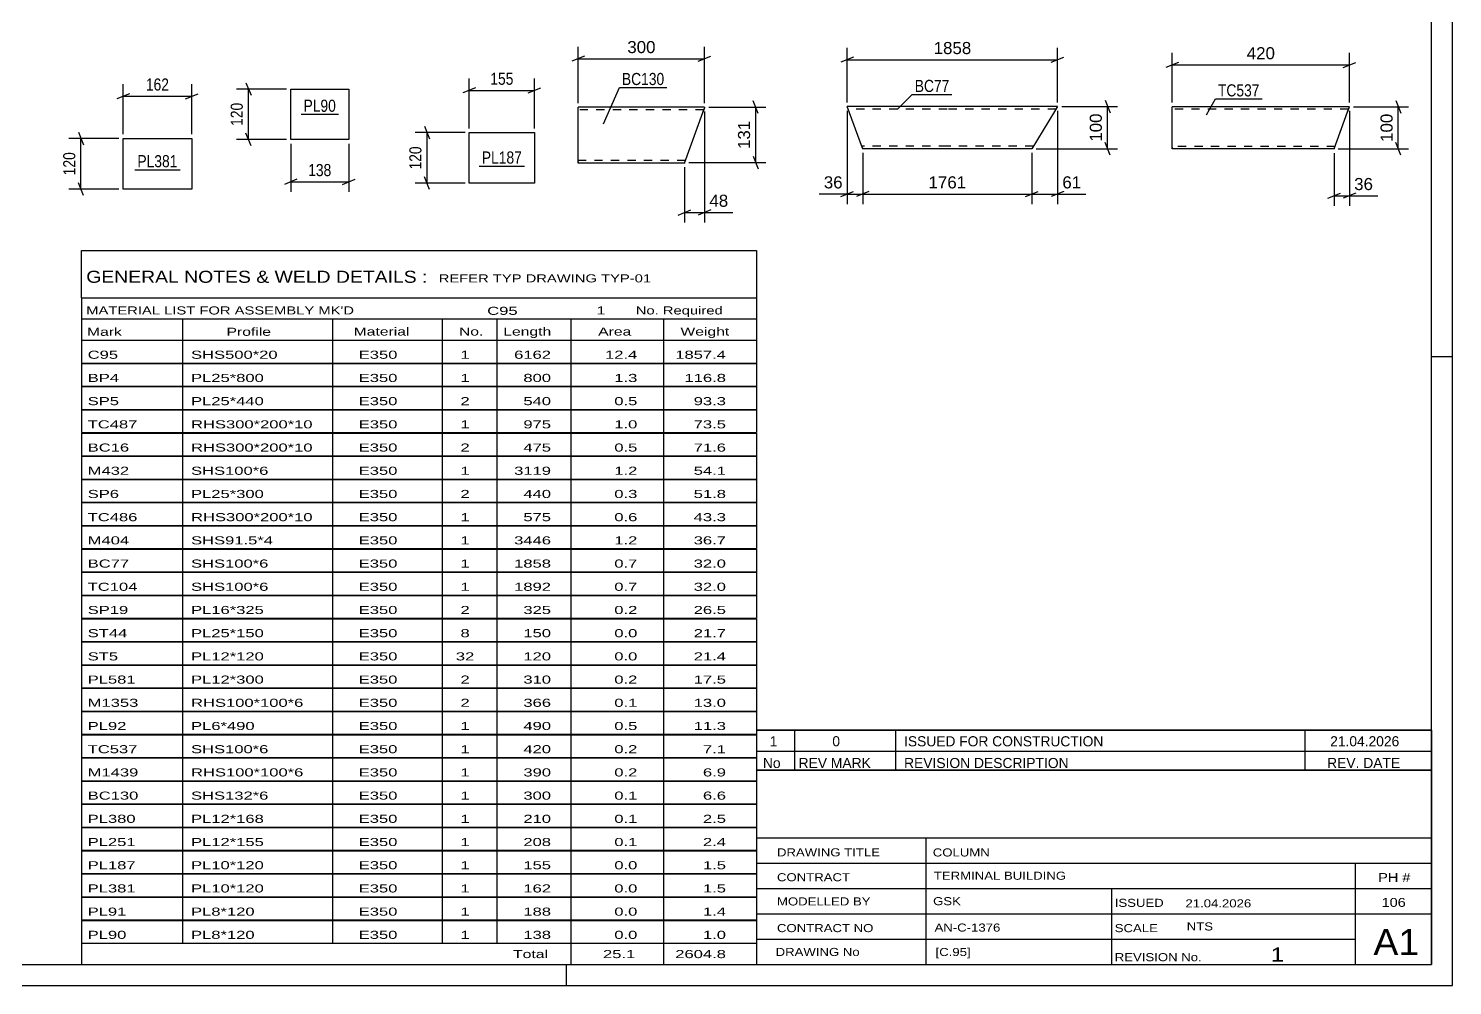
# Model space of a CAD drawing. Header units: millimetres. Extents: x 0 to 841, y 0 to 594.
# Drawn here: x 503.5 to 841, y 0 to 226.8 of the extents above; entities that cross this region are included whole.
import ezdxf

# ---------------------------------------------------------------- set-up
doc = ezdxf.new("R2010")
doc.units = ezdxf.units.MM
doc.linetypes.add('DXK_LINE_DOT2', pattern=[3.9198, 1.9599, -1.9599])
doc.styles.add('Arial', font='ARIAL.TTF', dxfattribs={"height": 0.2})
doc.styles.add('Arial Narrow', font='ARIALN.TTF', dxfattribs={"height": 0.2})

# ---------------------------------------------------------------- blocks, each defined once
blk = doc.blocks.new('Unknown-284933836-1132')
at = {"color": 5, "linetype": 'Continuous'}
for p, q in [((841, 0), (841, 594)), ((836, 5), (836, 589)), ((841, 149), (836, 149)), ((5, 5), (836, 5)), ((631, 0), (631, 5)), ((0, 0), (841, 0))]:
    blk.add_line(p, q, dxfattribs=at)
blk = doc.blocks.new('Part-284933836-17005 - 17004')
at = {"color": 2, "linetype": 'Continuous'}
for p, q in [((565.61, 200.5), (565.61, 212.5)), ((565.61, 212.5), (579.4, 212.5)), ((579.4, 212.5), (579.4, 200.5)), ((579.4, 200.5), (565.61, 200.5))]:
    blk.add_line(p, q, dxfattribs=at)
blk = doc.blocks.new('Part-284933836-19193 - 19192')
at = {"color": 2, "linetype": 'Continuous'}
for p, q in [((816.56, 208.3), (774.56, 208.3)), ((774.56, 198.39), (774.56, 208.3)), ((812.92, 198.3), (816.12, 207.1)), ((816.53, 208.2), (816.12, 207.1)), ((816.56, 208.3), (816.53, 208.2)), ((774.56, 198.3), (774.56, 198.39)), ((812.92, 198.3), (774.56, 198.3))]:
    blk.add_line(p, q, dxfattribs=at)
at = {"color": 7, "linetype": 'DXK_LINE_DOT2'}
for p, q in [((816.34, 207.7), (774.56, 207.7)), ((816.12, 207.1), (816.43, 207.94)), ((813.14, 198.9), (774.56, 198.9)), ((774.56, 198.65), (774.56, 198.3)), ((812.96, 198.39), (812.92, 198.3))]:
    blk.add_line(p, q, dxfattribs=at)
blk = doc.blocks.new('Part-284933836-19201 - 19200')
at = {"color": 2, "linetype": 'Continuous'}
for p, q in [((721.19, 208.34), (697.55, 208.34)), ((701.16, 198.44), (697.55, 208.34)), ((747.39, 208.34), (721.29, 208.34)), ((746.66, 207.14), (741.29, 198.34)), ((747.39, 208.34), (746.66, 207.14)), ((701.19, 198.34), (701.16, 198.44)), ((721.19, 198.34), (701.19, 198.34)), ((741.29, 198.34), (721.29, 198.34))]:
    blk.add_line(p, q, dxfattribs=at)
at = {"color": 7, "linetype": 'DXK_LINE_DOT2'}
for p, q in [((721.19, 207.74), (697.77, 207.74)), ((747.02, 207.74), (721.29, 207.74)), ((747.33, 208.25), (746.66, 207.14)), ((721.19, 198.94), (700.97, 198.94)), ((701.06, 198.7), (701.19, 198.34)), ((741.66, 198.94), (721.29, 198.94))]:
    blk.add_line(p, q, dxfattribs=at)
blk = doc.blocks.new('Part-284933836-19209 - 19208')
at = {"color": 2, "linetype": 'Continuous'}
for p, q in [((663.73, 208.16), (633.73, 208.16)), ((633.73, 195.05), (633.73, 208.16)), ((658.93, 194.96), (663.3, 206.96)), ((663.7, 208.07), (663.3, 206.96)), ((663.73, 208.16), (663.7, 208.07)), ((633.73, 194.96), (633.73, 195.05)), ((658.93, 194.96), (633.73, 194.96))]:
    blk.add_line(p, q, dxfattribs=at)
at = {"color": 7, "linetype": 'DXK_LINE_DOT2'}
for p, q in [((663.52, 207.56), (633.73, 207.56)), ((663.3, 206.96), (663.61, 207.81)), ((659.15, 195.56), (633.73, 195.56)), ((633.73, 195.31), (633.73, 194.96)), ((658.96, 195.05), (658.93, 194.96))]:
    blk.add_line(p, q, dxfattribs=at)
blk = doc.blocks.new('Part-284933836-17094 - 17093')
at = {"color": 2, "linetype": 'Continuous'}
for p, q in [((607.95, 190.16), (607.95, 202.16)), ((607.95, 202.16), (623.4, 202.16)), ((623.4, 202.16), (623.4, 190.16)), ((623.4, 190.16), (607.95, 190.16))]:
    blk.add_line(p, q, dxfattribs=at)
blk = doc.blocks.new('Part-284933836-17102 - 17101')
at = {"color": 2, "linetype": 'Continuous'}
for p, q in [((525.91, 188.78), (525.91, 200.78)), ((525.91, 200.78), (542.16, 200.78)), ((542.16, 200.78), (542.16, 188.78)), ((542.16, 188.78), (525.91, 188.78))]:
    blk.add_line(p, q, dxfattribs=at)
blk = doc.blocks.new('StraightDimension-284933836-17285 - 17004')
at = {"color": 7, "linetype": 'Continuous'}
for p, q in [((565.61, 199.5), (565.61, 188.1)), ((579.4, 199.5), (579.4, 188.1)), ((567.11, 191.1), (564.11, 189.9)), ((565.61, 190.5), (579.4, 190.5)), ((577.9, 189.9), (580.9, 191.1))]:
    blk.add_line(p, q, dxfattribs=at)
at = {"color": 0}
blk.add_wipeout([(575.84, 191.25), (575.84, 195.45), (569.16, 195.45), (569.16, 191.25)], dxfattribs=at)
at = {"color": 3, "style": 'Arial Narrow'}
blk.add_text('138', height=2.863, dxfattribs=at).set_placement((569.76, 191.85))
blk = doc.blocks.new('StraightDimension-284933836-17281 - 17004')
at = {"color": 7, "linetype": 'Continuous'}
for p, q in [((555.01, 214), (556.21, 211)), ((564.61, 212.5), (552.76, 212.5)), ((555.61, 200.5), (555.61, 212.5)), ((564.61, 200.5), (552.76, 200.5)), ((556.21, 199), (555.01, 202))]:
    blk.add_line(p, q, dxfattribs=at)
at = {"color": 0}
blk.add_wipeout([(554.86, 209.84), (550.66, 209.84), (550.66, 203.16), (554.86, 203.16)], dxfattribs=at)
at = {"color": 3, "style": 'Arial Narrow'}
blk.add_text('120', height=2.863, rotation=90.0002, dxfattribs=at).set_placement((554.26, 203.76))
blk = doc.blocks.new('StraightDimension-284933836-19955 - 19192')
at = {"color": 7, "linetype": 'Continuous'}
for p, q in [((816.56, 207.3), (816.56, 184.79)), ((812.92, 197.3), (812.92, 184.79)), ((811.42, 186.59), (814.42, 187.79)), ((812.92, 187.19), (816.56, 187.19)), ((818.06, 187.79), (815.06, 186.59))]:
    blk.add_line(p, q, dxfattribs=at)
at = {"color": 0}
blk.add_wipeout([(822.73, 187.94), (822.73, 192.14), (817.09, 192.14), (817.09, 187.94)], dxfattribs=at)
at = {"color": 7, "linetype": 'Continuous'}
blk.add_line((816.56, 187.19), (823.26, 187.19), dxfattribs=at)
blk.add_line((816.56, 187.19), (823.26, 187.19), dxfattribs=at)
at = {"color": 3, "style": 'Arial'}
blk.add_text('36', height=2.865, dxfattribs=at).set_placement((817.69, 188.54))
blk = doc.blocks.new('StraightDimension-284933836-19980 - 19192')
at = {"color": 7, "linetype": 'Continuous'}
for p, q in [((827.55, 209.8), (828.75, 206.8)), ((817.56, 208.3), (830.55, 208.3)), ((828.15, 198.3), (828.15, 208.3)), ((828.75, 196.8), (827.55, 199.8)), ((813.92, 198.3), (830.55, 198.3))]:
    blk.add_line(p, q, dxfattribs=at)
at = {"color": 0}
blk.add_wipeout([(827.4, 207.23), (823.2, 207.23), (823.2, 199.36), (827.4, 199.36)], dxfattribs=at)
at = {"color": 3, "style": 'Arial'}
blk.add_text('100', height=2.865, rotation=90.0002, dxfattribs=at).set_placement((826.8, 199.96))
blk = doc.blocks.new('StraightDimension-284933836-19944 - 19192')
at = {"color": 7, "linetype": 'Continuous'}
for p, q in [((774.56, 209.3), (774.56, 221.05)), ((816.56, 209.3), (816.56, 221.05)), ((776.06, 218.8), (773.06, 217.6)), ((774.56, 218.2), (816.56, 218.2)), ((815.06, 217.6), (818.06, 218.8))]:
    blk.add_line(p, q, dxfattribs=at)
at = {"color": 0}
blk.add_wipeout([(799.5, 218.95), (799.5, 223.15), (791.63, 223.15), (791.63, 218.95)], dxfattribs=at)
at = {"color": 3, "style": 'Arial'}
blk.add_text('420', height=2.865, dxfattribs=at).set_placement((792.23, 219.55))
blk = doc.blocks.new('StraightDimension-284933836-20024 - 19200')
at = {"color": 7, "linetype": 'Continuous'}
for p, q in [((747.39, 207.34), (747.39, 185.19)), ((741.29, 197.34), (741.29, 185.19)), ((739.79, 186.99), (742.79, 188.19)), ((741.29, 187.59), (747.39, 187.59)), ((748.89, 188.19), (745.89, 186.99))]:
    blk.add_line(p, q, dxfattribs=at)
at = {"color": 0}
blk.add_wipeout([(753.56, 188.34), (753.56, 192.54), (747.92, 192.54), (747.92, 188.34)], dxfattribs=at)
at = {"color": 7, "linetype": 'Continuous'}
blk.add_line((747.39, 187.59), (754.09, 187.59), dxfattribs=at)
blk.add_line((747.39, 187.59), (754.09, 187.59), dxfattribs=at)
at = {"color": 3, "style": 'Arial'}
blk.add_text('61', height=2.865, dxfattribs=at).set_placement((748.52, 188.94))
blk = doc.blocks.new('StraightDimension-284933836-20013 - 19200')
at = {"color": 7, "linetype": 'Continuous'}
for p, q in [((699.05, 220.03), (696.05, 218.83)), ((697.55, 209.34), (697.55, 222.28)), ((697.55, 219.43), (747.39, 219.43)), ((745.89, 218.83), (748.89, 220.03)), ((747.39, 209.34), (747.39, 222.28))]:
    blk.add_line(p, q, dxfattribs=at)
at = {"color": 0}
blk.add_wipeout([(727.52, 220.18), (727.52, 224.38), (717.42, 224.38), (717.42, 220.18)], dxfattribs=at)
at = {"color": 3, "style": 'Arial'}
blk.add_text('1858', height=2.865, dxfattribs=at).set_placement((718.02, 220.78))
blk = doc.blocks.new('StraightDimension-284933836-20025 - 19200')
at = {"color": 7, "linetype": 'Continuous'}
for p, q in [((701.19, 197.34), (701.19, 185.19)), ((741.29, 197.34), (741.29, 185.19)), ((702.69, 188.19), (699.69, 186.99)), ((701.19, 187.59), (741.29, 187.59)), ((739.79, 186.99), (742.79, 188.19))]:
    blk.add_line(p, q, dxfattribs=at)
at = {"color": 0}
blk.add_wipeout([(726.29, 188.34), (726.29, 192.54), (716.2, 192.54), (716.2, 188.34)], dxfattribs=at)
at = {"color": 3, "style": 'Arial'}
blk.add_text('1761', height=2.865, dxfattribs=at).set_placement((716.8, 188.94))
blk = doc.blocks.new('StraightDimension-284933836-20026 - 19200')
at = {"color": 7, "linetype": 'Continuous'}
for p, q in [((697.55, 207.34), (697.55, 185.19)), ((701.19, 197.34), (701.19, 185.19)), ((696.05, 186.99), (699.05, 188.19)), ((697.55, 187.59), (701.19, 187.59)), ((702.69, 188.19), (699.69, 186.99))]:
    blk.add_line(p, q, dxfattribs=at)
at = {"color": 0}
blk.add_wipeout([(697.03, 188.34), (697.03, 192.54), (691.38, 192.54), (691.38, 188.34)], dxfattribs=at)
at = {"color": 7, "linetype": 'Continuous'}
blk.add_line((697.55, 187.59), (690.86, 187.59), dxfattribs=at)
blk.add_line((697.55, 187.59), (690.86, 187.59), dxfattribs=at)
at = {"color": 3, "style": 'Arial'}
blk.add_text('36', height=2.865, dxfattribs=at).set_placement((691.98, 188.94))
blk = doc.blocks.new('StraightDimension-284933836-20103 - 19200')
at = {"color": 7, "linetype": 'Continuous'}
for p, q in [((758.63, 209.84), (759.83, 206.84)), ((748.39, 208.34), (761.63, 208.34)), ((759.23, 198.34), (759.23, 208.34)), ((759.83, 196.84), (758.63, 199.84)), ((742.29, 198.34), (761.63, 198.34))]:
    blk.add_line(p, q, dxfattribs=at)
at = {"color": 0}
blk.add_wipeout([(758.48, 207.28), (754.28, 207.28), (754.28, 199.41), (758.48, 199.41)], dxfattribs=at)
at = {"color": 3, "style": 'Arial'}
blk.add_text('100', height=2.865, rotation=90.0002, dxfattribs=at).set_placement((757.88, 200.01))
blk = doc.blocks.new('StraightDimension-284933836-20158 - 19208')
at = {"color": 7, "linetype": 'Continuous'}
for p, q in [((635.23, 220.26), (632.23, 219.06)), ((633.73, 209.16), (633.73, 222.51)), ((633.73, 219.66), (663.73, 219.66)), ((662.23, 219.06), (665.23, 220.26)), ((663.73, 209.16), (663.73, 222.51))]:
    blk.add_line(p, q, dxfattribs=at)
at = {"color": 0}
blk.add_wipeout([(652.67, 220.41), (652.67, 224.61), (644.8, 224.61), (644.8, 220.41)], dxfattribs=at)
at = {"color": 3, "style": 'Arial'}
blk.add_text('300', height=2.865, dxfattribs=at).set_placement((645.4, 221.01))
blk = doc.blocks.new('StraightDimension-284933836-20169 - 19208')
at = {"color": 7, "linetype": 'Continuous'}
for p, q in [((663.73, 207.16), (663.73, 180.83)), ((658.93, 193.96), (658.93, 180.83)), ((657.43, 182.63), (660.43, 183.83)), ((658.93, 183.23), (663.73, 183.23)), ((665.23, 183.83), (662.23, 182.63))]:
    blk.add_line(p, q, dxfattribs=at)
at = {"color": 0}
blk.add_wipeout([(669.91, 183.98), (669.91, 188.18), (664.26, 188.18), (664.26, 183.98)], dxfattribs=at)
at = {"color": 7, "linetype": 'Continuous'}
blk.add_line((663.73, 183.23), (670.43, 183.23), dxfattribs=at)
blk.add_line((663.73, 183.23), (670.43, 183.23), dxfattribs=at)
at = {"color": 3, "style": 'Arial'}
blk.add_text('48', height=2.865, dxfattribs=at).set_placement((664.86, 184.58))
blk = doc.blocks.new('StraightDimension-284933836-20194 - 19208')
at = {"color": 7, "linetype": 'Continuous'}
for p, q in [((676.45, 206.66), (675.25, 209.66)), ((664.73, 208.16), (678.25, 208.16)), ((675.85, 195.05), (675.85, 208.16)), ((675.25, 196.55), (676.45, 193.55)), ((659.96, 195.05), (678.25, 195.05))]:
    blk.add_line(p, q, dxfattribs=at)
at = {"color": 0}
blk.add_wipeout([(675.1, 205.54), (670.9, 205.54), (670.9, 197.67), (675.1, 197.67)], dxfattribs=at)
at = {"color": 3, "style": 'Arial'}
blk.add_text('131', height=2.865, rotation=90.0002, dxfattribs=at).set_placement((674.5, 198.27))
blk = doc.blocks.new('StraightDimension-284933836-17433 - 17093')
at = {"color": 7, "linetype": 'Continuous'}
for p, q in [((597.35, 203.66), (598.55, 200.66)), ((606.95, 202.16), (595.1, 202.16)), ((597.95, 190.16), (597.95, 202.16)), ((606.95, 190.16), (595.1, 190.16)), ((598.55, 188.66), (597.35, 191.66))]:
    blk.add_line(p, q, dxfattribs=at)
at = {"color": 0}
blk.add_wipeout([(597.2, 199.51), (593, 199.51), (593, 192.82), (597.2, 192.82)], dxfattribs=at)
at = {"color": 3, "style": 'Arial Narrow'}
blk.add_text('120', height=2.863, rotation=90.0002, dxfattribs=at).set_placement((596.6, 193.42))
blk = doc.blocks.new('StraightDimension-284933836-17437 - 17093')
at = {"color": 7, "linetype": 'Continuous'}
for p, q in [((609.45, 212.76), (606.45, 211.56)), ((607.95, 203.16), (607.95, 215.01)), ((621.9, 211.56), (624.9, 212.76)), ((623.4, 203.16), (623.4, 215.01)), ((607.95, 212.16), (623.4, 212.16))]:
    blk.add_line(p, q, dxfattribs=at)
at = {"color": 0}
blk.add_wipeout([(619.02, 212.91), (619.02, 217.11), (612.33, 217.11), (612.33, 212.91)], dxfattribs=at)
at = {"color": 3, "style": 'Arial Narrow'}
blk.add_text('155', height=2.863, dxfattribs=at).set_placement((612.93, 213.51))
blk = doc.blocks.new('StraightDimension-284933836-17441 - 17101')
at = {"color": 7, "linetype": 'Continuous'}
for p, q in [((524.91, 200.78), (513.06, 200.78)), ((515.31, 202.28), (516.51, 199.28)), ((515.91, 188.78), (515.91, 200.78)), ((516.51, 187.28), (515.31, 190.28)), ((524.91, 188.78), (513.06, 188.78))]:
    blk.add_line(p, q, dxfattribs=at)
at = {"color": 0}
blk.add_wipeout([(515.16, 198.12), (510.96, 198.12), (510.96, 191.44), (515.16, 191.44)], dxfattribs=at)
at = {"color": 3, "style": 'Arial Narrow'}
blk.add_text('120', height=2.863, rotation=90.0002, dxfattribs=at).set_placement((514.56, 192.04))
blk = doc.blocks.new('StraightDimension-284933836-17445 - 17101')
at = {"color": 7, "linetype": 'Continuous'}
for p, q in [((525.91, 201.78), (525.91, 213.63)), ((542.16, 201.78), (542.16, 213.63)), ((527.41, 211.38), (524.41, 210.18)), ((525.91, 210.78), (542.16, 210.78)), ((540.66, 210.18), (543.66, 211.38))]:
    blk.add_line(p, q, dxfattribs=at)
at = {"color": 0}
blk.add_wipeout([(537.38, 211.53), (537.38, 215.73), (530.69, 215.73), (530.69, 211.53)], dxfattribs=at)
at = {"color": 3, "style": 'Arial Narrow'}
blk.add_text('162', height=2.863, dxfattribs=at).set_placement((531.29, 212.13))
blk = doc.blocks.new('Unknown-284933836-25829')
at = {"color": 7, "linetype": 'Continuous'}
for p, q in [((676, 51.05), (676, 5)), ((676, 51.05), (836, 51.05)), ((836, 51), (836, 5)), ((676, 35), (836, 35)), ((716.14, 35), (716.14, 5)), ((676, 29), (836, 29)), ((818, 5.05), (818, 29.05)), ((676, 23), (836, 23)), ((760.14, 23), (760.14, 5)), ((676, 17), (836, 17)), ((676, 11), (818, 11)), ((676, 5), (836, 5))]:
    blk.add_line(p, q, dxfattribs=at)
at = {"color": 7, "style": 'Arial Narrow'}
for s, height, width, p in [('DRAWING TITLE', 1.9089, 1.425378, (680.88, 30.61)), ('COLUMN', 1.909, 1.425378, (717.81, 30.59)), ('TERMINAL BUILDING', 1.9089, 1.425378, (718.06, 25.07)), ('CONTRACT', 1.909, 1.425378, (680.88, 24.71)), ('MODELLED BY', 1.9089, 1.425378, (680.88, 18.98)), ('GSK', 1.909, 1.425378, (717.88, 19.04)), ('ISSUED', 1.909, 1.425378, (760.94, 18.64)), ('21.04.2026', 1.909, 1.425378, (777.69, 18.52)), ('CONTRACT NO', 1.9089, 1.425378, (680.88, 12.66)), ('AN-C-1376', 1.909, 1.425378, (718.23, 12.78)), ('SCALE', 1.909, 1.425378, (760.94, 12.65)), ('A1', 6.204, 1.25, (822.24, 7.2)), ('DRAWING No', 1.909, 1.425378, (680.56, 7)), ('[C.95]', 1.909, 1.425378, (718.46, 6.99)), ('REVISION No.', 1.9089, 1.425378, (760.94, 5.77)), ('1', 3.34, 1.5, (797.91, 5.68))]:
    blk.add_text(s, height=height, dxfattribs=dict(at, width=width)).set_placement(p)
at = {"color": 7, "linetype": 'Continuous', "style": 'Arial Narrow'}
for s, height, width, p in [('PH #', 2.1, 1.42538, (823.4, 24.55)), ('106', 2.1, 1.42538, (824.19, 18.65)), ('NTS', 1.909, 1.425378, (778, 13.05))]:
    blk.add_text(s, height=height, dxfattribs=dict(at, width=width)).set_placement(p)
blk = doc.blocks.new('Unknown-284933836-25830')
at = {"color": 7, "linetype": 'Continuous'}
for p, q in [((516, 174.25), (676, 174.25)), ((516, 163), (516, 174.25)), ((676, 174.25), (676, 163)), ((516, 163), (676, 163)), ((516, 163), (516, 158)), ((676, 163), (676, 158)), ((516, 158), (676, 158)), ((516, 158), (516, 153)), ((540, 158), (540, 153)), ((575.5, 158), (575.5, 153)), ((601.5, 158), (601.5, 153)), ((614.5, 158), (614.5, 153)), ((632, 158), (632, 153)), ((654, 158), (654, 153)), ((676, 158), (676, 153)), ((516, 153), (676, 153)), ((516, 152.95), (516, 147.55)), ((516, 152.95), (676, 152.95)), ((540, 153), (540, 147.5)), ((575.5, 153), (575.5, 147.5)), ((601.5, 153), (601.5, 147.5)), ((614.5, 153), (614.5, 147.5)), ((632, 153), (632, 147.5)), ((654, 153), (654, 147.5)), ((676, 152.95), (676, 147.55)), ((516, 147.55), (676, 147.55)), ((516, 147.45), (516, 142.05)), ((516, 147.45), (676, 147.45)), ((540, 147.5), (540, 142)), ((575.5, 147.5), (575.5, 142)), ((601.5, 147.5), (601.5, 142)), ((614.5, 147.5), (614.5, 142)), ((632, 147.5), (632, 142)), ((654, 147.5), (654, 142)), ((676, 147.45), (676, 142.05)), ((516, 142.05), (676, 142.05)), ((516, 141.95), (516, 136.55)), ((516, 141.95), (676, 141.95)), ((540, 142), (540, 136.5)), ((575.5, 142), (575.5, 136.5)), ((601.5, 142), (601.5, 136.5)), ((614.5, 142), (614.5, 136.5)), ((632, 142), (632, 136.5)), ((654, 142), (654, 136.5)), ((676, 141.95), (676, 136.55)), ((516, 136.55), (676, 136.55)), ((516, 136.45), (516, 131.05)), ((516, 136.45), (676, 136.45)), ((540, 136.5), (540, 131)), ((575.5, 136.5), (575.5, 131)), ((601.5, 136.5), (601.5, 131)), ((614.5, 136.5), (614.5, 131)), ((632, 136.5), (632, 131)), ((654, 136.5), (654, 131)), ((676, 136.45), (676, 131.05)), ((516, 131.05), (676, 131.05)), ((516, 130.95), (516, 125.55)), ((516, 130.95), (676, 130.95)), ((540, 131), (540, 125.5)), ((575.5, 131), (575.5, 125.5)), ((601.5, 131), (601.5, 125.5)), ((614.5, 131), (614.5, 125.5)), ((632, 131), (632, 125.5)), ((654, 131), (654, 125.5)), ((676, 130.95), (676, 125.55)), ((516, 125.55), (676, 125.55)), ((516, 125.45), (516, 120.05)), ((516, 125.45), (676, 125.45)), ((540, 125.5), (540, 120)), ((575.5, 125.5), (575.5, 120)), ((601.5, 125.5), (601.5, 120)), ((614.5, 125.5), (614.5, 120)), ((632, 125.5), (632, 120)), ((654, 125.5), (654, 120)), ((676, 125.45), (676, 120.05)), ((516, 120.05), (676, 120.05)), ((516, 119.95), (516, 114.55)), ((516, 119.95), (676, 119.95)), ((540, 120), (540, 114.5)), ((575.5, 120), (575.5, 114.5)), ((601.5, 120), (601.5, 114.5)), ((614.5, 120), (614.5, 114.5)), ((632, 120), (632, 114.5)), ((654, 120), (654, 114.5)), ((676, 119.95), (676, 114.55)), ((516, 114.55), (676, 114.55)), ((516, 114.45), (516, 109.05)), ((516, 114.45), (676, 114.45)), ((540, 114.5), (540, 109)), ((575.5, 114.5), (575.5, 109)), ((601.5, 114.5), (601.5, 109)), ((614.5, 114.5), (614.5, 109)), ((632, 114.5), (632, 109)), ((654, 114.5), (654, 109)), ((676, 114.45), (676, 109.05)), ((516, 109.05), (676, 109.05)), ((516, 108.95), (516, 103.55)), ((516, 108.95), (676, 108.95)), ((540, 109), (540, 103.5)), ((575.5, 109), (575.5, 103.5)), ((601.5, 109), (601.5, 103.5)), ((614.5, 109), (614.5, 103.5)), ((632, 109), (632, 103.5)), ((654, 109), (654, 103.5)), ((676, 108.95), (676, 103.55)), ((516, 103.55), (676, 103.55)), ((516, 103.45), (516, 98.05)), ((516, 103.45), (676, 103.45)), ((540, 103.5), (540, 98)), ((575.5, 103.5), (575.5, 98)), ((601.5, 103.5), (601.5, 98)), ((614.5, 103.5), (614.5, 98)), ((632, 103.5), (632, 98)), ((654, 103.5), (654, 98)), ((676, 103.45), (676, 98.05)), ((516, 98.05), (676, 98.05)), ((516, 97.95), (516, 92.55)), ((516, 97.95), (676, 97.95)), ((540, 98), (540, 92.5)), ((575.5, 98), (575.5, 92.5)), ((601.5, 98), (601.5, 92.5)), ((614.5, 98), (614.5, 92.5)), ((632, 98), (632, 92.5)), ((654, 98), (654, 92.5)), ((676, 97.95), (676, 92.55)), ((516, 92.55), (676, 92.55)), ((516, 92.45), (516, 87.05)), ((516, 92.45), (676, 92.45)), ((540, 92.5), (540, 87)), ((575.5, 92.5), (575.5, 87)), ((601.5, 92.5), (601.5, 87)), ((614.5, 92.5), (614.5, 87)), ((632, 92.5), (632, 87)), ((654, 92.5), (654, 87)), ((676, 92.45), (676, 87.05)), ((516, 87.05), (676, 87.05)), ((516, 86.95), (516, 81.55)), ((516, 86.95), (676, 86.95)), ((540, 87), (540, 81.5)), ((575.5, 87), (575.5, 81.5)), ((601.5, 87), (601.5, 81.5)), ((614.5, 87), (614.5, 81.5)), ((632, 87), (632, 81.5)), ((654, 87), (654, 81.5)), ((676, 86.95), (676, 81.55)), ((516, 81.55), (676, 81.55)), ((516, 81.45), (516, 76.05)), ((516, 81.45), (676, 81.45)), ((540, 81.5), (540, 76)), ((575.5, 81.5), (575.5, 76)), ((601.5, 81.5), (601.5, 76)), ((614.5, 81.5), (614.5, 76)), ((632, 81.5), (632, 76)), ((654, 81.5), (654, 76)), ((676, 81.45), (676, 76.05)), ((516, 76.05), (676, 76.05)), ((516, 75.95), (516, 70.55)), ((516, 75.95), (676, 75.95)), ((540, 76), (540, 70.5)), ((575.5, 76), (575.5, 70.5)), ((601.5, 76), (601.5, 70.5)), ((614.5, 76), (614.5, 70.5)), ((632, 76), (632, 70.5)), ((654, 76), (654, 70.5)), ((676, 75.95), (676, 70.55)), ((516, 70.55), (676, 70.55)), ((516, 70.45), (516, 65.05)), ((516, 70.45), (676, 70.45)), ((540, 70.5), (540, 65)), ((575.5, 70.5), (575.5, 65)), ((601.5, 70.5), (601.5, 65)), ((614.5, 70.5), (614.5, 65)), ((632, 70.5), (632, 65)), ((654, 70.5), (654, 65)), ((676, 70.45), (676, 65.05)), ((516, 65.05), (676, 65.05)), ((516, 64.95), (516, 59.55)), ((516, 64.95), (676, 64.95)), ((540, 65), (540, 59.5)), ((575.5, 65), (575.5, 59.5)), ((601.5, 65), (601.5, 59.5)), ((614.5, 65), (614.5, 59.5)), ((632, 65), (632, 59.5)), ((654, 65), (654, 59.5)), ((676, 64.95), (676, 59.55)), ((516, 59.55), (676, 59.55)), ((516, 59.45), (516, 54.05)), ((516, 59.45), (676, 59.45)), ((540, 59.5), (540, 54)), ((575.5, 59.5), (575.5, 54)), ((601.5, 59.5), (601.5, 54)), ((614.5, 59.5), (614.5, 54)), ((632, 59.5), (632, 54)), ((654, 59.5), (654, 54)), ((676, 59.45), (676, 54.05)), ((516, 54.05), (676, 54.05)), ((516, 53.95), (516, 48.55)), ((516, 53.95), (676, 53.95)), ((540, 54), (540, 48.5)), ((575.5, 54), (575.5, 48.5)), ((601.5, 54), (601.5, 48.5)), ((614.5, 54), (614.5, 48.5)), ((632, 54), (632, 48.5)), ((654, 54), (654, 48.5)), ((676, 53.95), (676, 48.55)), ((516, 48.55), (676, 48.55)), ((516, 48.45), (516, 43.05)), ((516, 48.45), (676, 48.45)), ((540, 48.5), (540, 43)), ((575.5, 48.5), (575.5, 43)), ((601.5, 48.5), (601.5, 43)), ((614.5, 48.5), (614.5, 43)), ((632, 48.5), (632, 43)), ((654, 48.5), (654, 43)), ((676, 48.45), (676, 43.05)), ((516, 43.05), (676, 43.05)), ((516, 42.95), (516, 37.55)), ((516, 42.95), (676, 42.95)), ((540, 43), (540, 37.5)), ((575.5, 43), (575.5, 37.5)), ((601.5, 43), (601.5, 37.5)), ((614.5, 43), (614.5, 37.5)), ((632, 43), (632, 37.5)), ((654, 43), (654, 37.5)), ((676, 42.95), (676, 37.55)), ((516, 37.55), (676, 37.55)), ((516, 37.45), (516, 32.05)), ((516, 37.45), (676, 37.45)), ((540, 37.5), (540, 32)), ((575.5, 37.5), (575.5, 32)), ((601.5, 37.5), (601.5, 32)), ((614.5, 37.5), (614.5, 32)), ((632, 37.5), (632, 32)), ((654, 37.5), (654, 32)), ((676, 37.45), (676, 32.05)), ((516, 32.05), (676, 32.05)), ((516, 31.95), (516, 26.55)), ((516, 31.95), (676, 31.95)), ((540, 32), (540, 26.5)), ((575.5, 32), (575.5, 26.5)), ((601.5, 32), (601.5, 26.5)), ((614.5, 32), (614.5, 26.5)), ((632, 32), (632, 26.5)), ((654, 32), (654, 26.5)), ((676, 31.95), (676, 26.55)), ((516, 26.55), (676, 26.55)), ((516, 26.45), (516, 21.05)), ((516, 26.45), (676, 26.45)), ((540, 26.5), (540, 21)), ((575.5, 26.5), (575.5, 21)), ((601.5, 26.5), (601.5, 21)), ((614.5, 26.5), (614.5, 21)), ((632, 26.5), (632, 21)), ((654, 26.5), (654, 21)), ((676, 26.45), (676, 21.05)), ((516, 21.05), (676, 21.05)), ((516, 20.95), (516, 15.55)), ((516, 20.95), (676, 20.95)), ((540, 21), (540, 15.5)), ((575.5, 21), (575.5, 15.5)), ((601.5, 21), (601.5, 15.5)), ((614.5, 21), (614.5, 15.5)), ((632, 21), (632, 15.5)), ((654, 21), (654, 15.5)), ((676, 20.95), (676, 15.55)), ((516, 15.55), (676, 15.55)), ((516, 15.45), (516, 10.05)), ((516, 15.45), (676, 15.45)), ((540, 15.5), (540, 10)), ((575.5, 15.5), (575.5, 10)), ((601.5, 15.5), (601.5, 10)), ((614.5, 15.5), (614.5, 10)), ((632, 15.5), (632, 10)), ((654, 15.5), (654, 10)), ((676, 15.45), (676, 10.05)), ((516, 10.05), (676, 10.05)), ((516, 10), (676, 10)), ((516, 10), (516, 5)), ((632, 10), (632, 5)), ((654, 10), (654, 5)), ((676, 10), (676, 5)), ((516, 5), (676, 5))]:
    blk.add_line(p, q, dxfattribs=at)
at = {"color": 7, "style": 'Arial Narrow'}
for s, height, width, p in [('GENERAL NOTES & WELD DETAILS :', 2.8633, 1.4, (517.15, 166.56)), ('REFER TYP DRAWING TYP-01', 1.9089, 1.6, (600.7, 166.66)), ("MATERIAL LIST FOR ASSEMBLY MK'D", 1.9089, 1.6, (517.15, 159.06)), ('C95', 1.909, 1.794707, (612.2, 158.97)), ('1', 1.91, 1.794707, (638.08, 159.06)), ('No. Required', 1.9089, 1.6, (647.41, 159.06)), ('Mark', 1.909, 1.7, (517.34, 154)), ('Profile', 1.909, 1.7, (550.41, 154)), ('Material', 1.909, 1.7, (580.54, 154.06)), ('No.', 1.909, 1.7, (605.5, 154.06)), ('Length', 1.909, 1.7, (616, 154.06)), ('Area', 1.909, 1.7, (638.5, 154.06)), ('Weight', 1.909, 1.7, (658, 154.06))]:
    blk.add_text(s, height=height, dxfattribs=dict(at, width=width)).set_placement(p)
at = {"color": 7, "linetype": 'Continuous', "style": 'Arial Narrow'}
for s, height, width, p in [('C95', 1.909, 1.794707, (517.5, 148.56)), ('SHS500*20', 1.909, 1.794707, (542, 148.56)), ('E350', 1.909, 1.794707, (581.74, 148.56)), ('1', 1.91, 1.794707, (605.86, 148.56)), ('6162', 1.909, 1.794707, (618.58, 148.56)), ('12.4', 1.909, 1.794707, (640.13, 148.56)), ('1857.4', 1.909, 1.794707, (656.77, 148.56)), ('BP4', 1.909, 1.794707, (517.5, 143.06)), ('PL25*800', 1.909, 1.794707, (542, 143.06)), ('E350', 1.909, 1.794707, (581.74, 143.06)), ('1', 1.91, 1.794707, (605.86, 143.06)), ('800', 1.909, 1.794707, (620.77, 143.06)), ('1.3', 1.909, 1.794707, (642.32, 143.06)), ('116.8', 1.909, 1.794707, (658.96, 143.06)), ('SP5', 1.909, 1.794707, (517.5, 137.56)), ('PL25*440', 1.909, 1.794707, (542, 137.56)), ('E350', 1.909, 1.794707, (581.74, 137.56)), ('2', 1.91, 1.794707, (605.86, 137.56)), ('540', 1.909, 1.794707, (620.77, 137.56)), ('0.5', 1.909, 1.794707, (642.32, 137.56)), ('93.3', 1.909, 1.794707, (661.14, 137.56)), ('TC487', 1.909, 1.794707, (517.5, 132.06)), ('RHS300*200*10', 1.9089, 1.794707, (542, 132.06)), ('E350', 1.909, 1.794707, (581.74, 132.06)), ('1', 1.91, 1.794707, (605.86, 132.06)), ('975', 1.909, 1.794707, (620.77, 132.06)), ('1.0', 1.909, 1.794707, (642.32, 132.06)), ('73.5', 1.909, 1.794707, (661.14, 132.06)), ('BC16', 1.909, 1.794707, (517.5, 126.56)), ('RHS300*200*10', 1.9089, 1.794707, (542, 126.56)), ('E350', 1.909, 1.794707, (581.74, 126.56)), ('2', 1.91, 1.794707, (605.86, 126.56)), ('475', 1.909, 1.794707, (620.77, 126.56)), ('0.5', 1.909, 1.794707, (642.32, 126.56)), ('71.6', 1.909, 1.794707, (661.14, 126.56)), ('M432', 1.909, 1.794707, (517.5, 121.06)), ('SHS100*6', 1.909, 1.794707, (542, 121.06)), ('E350', 1.909, 1.794707, (581.74, 121.06)), ('1', 1.91, 1.794707, (605.86, 121.06)), ('3119', 1.909, 1.794707, (618.58, 121.06)), ('1.2', 1.909, 1.794707, (642.32, 121.06)), ('54.1', 1.909, 1.794707, (661.14, 121.06)), ('SP6', 1.909, 1.794707, (517.5, 115.56)), ('PL25*300', 1.909, 1.794707, (542, 115.56)), ('E350', 1.909, 1.794707, (581.74, 115.56)), ('2', 1.91, 1.794707, (605.86, 115.56)), ('440', 1.909, 1.794707, (620.77, 115.56)), ('0.3', 1.909, 1.794707, (642.32, 115.56)), ('51.8', 1.909, 1.794707, (661.14, 115.56)), ('TC486', 1.909, 1.794707, (517.5, 110.06)), ('RHS300*200*10', 1.9089, 1.794707, (542, 110.06)), ('E350', 1.909, 1.794707, (581.74, 110.06)), ('1', 1.91, 1.794707, (605.86, 110.06)), ('575', 1.909, 1.794707, (620.77, 110.06)), ('0.6', 1.909, 1.794707, (642.32, 110.06)), ('43.3', 1.909, 1.794707, (661.14, 110.06)), ('M404', 1.909, 1.794707, (517.5, 104.56)), ('SHS91.5*4', 1.909, 1.794707, (542, 104.56)), ('E350', 1.909, 1.794707, (581.74, 104.56)), ('1', 1.91, 1.794707, (605.86, 104.56)), ('3446', 1.909, 1.794707, (618.58, 104.56)), ('1.2', 1.909, 1.794707, (642.32, 104.56)), ('36.7', 1.909, 1.794707, (661.14, 104.56)), ('BC77', 1.909, 1.794707, (517.5, 99.06)), ('SHS100*6', 1.909, 1.794707, (542, 99.06)), ('E350', 1.909, 1.794707, (581.74, 99.06)), ('1', 1.91, 1.794707, (605.86, 99.06)), ('1858', 1.909, 1.794707, (618.58, 99.06)), ('0.7', 1.909, 1.794707, (642.32, 99.06)), ('32.0', 1.909, 1.794707, (661.14, 99.06)), ('TC104', 1.909, 1.794707, (517.5, 93.56)), ('SHS100*6', 1.909, 1.794707, (542, 93.56)), ('E350', 1.909, 1.794707, (581.74, 93.56)), ('1', 1.91, 1.794707, (605.86, 93.56)), ('1892', 1.909, 1.794707, (618.58, 93.56)), ('0.7', 1.909, 1.794707, (642.32, 93.56)), ('32.0', 1.909, 1.794707, (661.14, 93.56)), ('SP19', 1.909, 1.794707, (517.5, 88.06)), ('PL16*325', 1.909, 1.794707, (542, 88.06)), ('E350', 1.909, 1.794707, (581.74, 88.06)), ('2', 1.91, 1.794707, (605.86, 88.06)), ('325', 1.909, 1.794707, (620.77, 88.06)), ('0.2', 1.909, 1.794707, (642.32, 88.06)), ('26.5', 1.909, 1.794707, (661.14, 88.06)), ('ST44', 1.909, 1.794707, (517.5, 82.56)), ('PL25*150', 1.909, 1.794707, (542, 82.56)), ('E350', 1.909, 1.794707, (581.74, 82.56)), ('8', 1.91, 1.794707, (605.86, 82.56)), ('150', 1.909, 1.794707, (620.77, 82.56)), ('0.0', 1.909, 1.794707, (642.32, 82.56)), ('21.7', 1.909, 1.794707, (661.14, 82.56)), ('ST5', 1.909, 1.794707, (517.5, 77.06)), ('PL12*120', 1.909, 1.794707, (542, 77.06)), ('E350', 1.909, 1.794707, (581.74, 77.06)), ('32', 1.909, 1.794707, (604.76, 77.06)), ('120', 1.909, 1.794707, (620.77, 77.06)), ('0.0', 1.909, 1.794707, (642.32, 77.06)), ('21.4', 1.909, 1.794707, (661.14, 77.06)), ('PL581', 1.909, 1.794707, (517.5, 71.56)), ('PL12*300', 1.909, 1.794707, (542, 71.56)), ('E350', 1.909, 1.794707, (581.74, 71.56)), ('2', 1.91, 1.794707, (605.86, 71.56)), ('310', 1.909, 1.794707, (620.77, 71.56)), ('0.2', 1.909, 1.794707, (642.32, 71.56)), ('17.5', 1.909, 1.794707, (661.14, 71.56)), ('M1353', 1.909, 1.794707, (517.5, 66.06)), ('RHS100*100*6', 1.9089, 1.794707, (542, 66.06)), ('E350', 1.909, 1.794707, (581.74, 66.06)), ('2', 1.91, 1.794707, (605.86, 66.06)), ('366', 1.909, 1.794707, (620.77, 66.06)), ('0.1', 1.909, 1.794707, (642.32, 66.06)), ('13.0', 1.909, 1.794707, (661.14, 66.06)), ('PL92', 1.909, 1.794707, (517.5, 60.56)), ('PL6*490', 1.909, 1.794707, (542, 60.56)), ('E350', 1.909, 1.794707, (581.74, 60.56)), ('1', 1.91, 1.794707, (605.86, 60.56)), ('490', 1.909, 1.794707, (620.77, 60.56)), ('0.5', 1.909, 1.794707, (642.32, 60.56)), ('11.3', 1.909, 1.794707, (661.14, 60.56)), ('TC537', 1.909, 1.794707, (517.5, 55.06)), ('SHS100*6', 1.909, 1.794707, (542, 55.06)), ('E350', 1.909, 1.794707, (581.74, 55.06)), ('1', 1.91, 1.794707, (605.86, 55.06)), ('420', 1.909, 1.794707, (620.77, 55.06)), ('0.2', 1.909, 1.794707, (642.32, 55.06)), ('7.1', 1.909, 1.794707, (663.33, 55.06)), ('M1439', 1.909, 1.794707, (517.5, 49.56)), ('RHS100*100*6', 1.9089, 1.794707, (542, 49.56)), ('E350', 1.909, 1.794707, (581.74, 49.56)), ('1', 1.91, 1.794707, (605.86, 49.56)), ('390', 1.909, 1.794707, (620.77, 49.56)), ('0.2', 1.909, 1.794707, (642.32, 49.56)), ('6.9', 1.909, 1.794707, (663.33, 49.56)), ('BC130', 1.909, 1.794707, (517.5, 44.06)), ('SHS132*6', 1.909, 1.794707, (542, 44.06)), ('E350', 1.909, 1.794707, (581.74, 44.06)), ('1', 1.91, 1.794707, (605.86, 44.06)), ('300', 1.909, 1.794707, (620.77, 44.06)), ('0.1', 1.909, 1.794707, (642.32, 44.06)), ('6.6', 1.909, 1.794707, (663.33, 44.06)), ('PL380', 1.909, 1.794707, (517.5, 38.56)), ('PL12*168', 1.909, 1.794707, (542, 38.56)), ('E350', 1.909, 1.794707, (581.74, 38.56)), ('1', 1.91, 1.794707, (605.86, 38.56)), ('210', 1.909, 1.794707, (620.77, 38.56)), ('0.1', 1.909, 1.794707, (642.32, 38.56)), ('2.5', 1.909, 1.794707, (663.33, 38.56)), ('PL251', 1.909, 1.794707, (517.5, 33.06)), ('PL12*155', 1.909, 1.794707, (542, 33.06)), ('E350', 1.909, 1.794707, (581.74, 33.06)), ('1', 1.91, 1.794707, (605.86, 33.06)), ('208', 1.909, 1.794707, (620.77, 33.06)), ('0.1', 1.909, 1.794707, (642.32, 33.06)), ('2.4', 1.909, 1.794707, (663.33, 33.06)), ('PL187', 1.909, 1.794707, (517.5, 27.56)), ('PL10*120', 1.909, 1.794707, (542, 27.56)), ('E350', 1.909, 1.794707, (581.74, 27.56)), ('1', 1.91, 1.794707, (605.86, 27.56)), ('155', 1.909, 1.794707, (620.77, 27.56)), ('0.0', 1.909, 1.794707, (642.32, 27.56)), ('1.5', 1.909, 1.794707, (663.33, 27.56)), ('PL381', 1.909, 1.794707, (517.5, 22.06)), ('PL10*120', 1.909, 1.794707, (542, 22.06)), ('E350', 1.909, 1.794707, (581.74, 22.06)), ('1', 1.91, 1.794707, (605.86, 22.06)), ('162', 1.909, 1.794707, (620.77, 22.06)), ('0.0', 1.909, 1.794707, (642.32, 22.06)), ('1.5', 1.909, 1.794707, (663.33, 22.06)), ('PL91', 1.909, 1.794707, (517.5, 16.56)), ('PL8*120', 1.909, 1.794707, (542, 16.56)), ('E350', 1.909, 1.794707, (581.74, 16.56)), ('1', 1.91, 1.794707, (605.86, 16.56)), ('188', 1.909, 1.794707, (620.77, 16.56)), ('0.0', 1.909, 1.794707, (642.32, 16.56)), ('1.4', 1.909, 1.794707, (663.33, 16.56)), ('PL90', 1.909, 1.794707, (517.5, 11.06)), ('PL8*120', 1.909, 1.794707, (542, 11.06)), ('E350', 1.909, 1.794707, (581.74, 11.06)), ('1', 1.91, 1.794707, (605.86, 11.06)), ('138', 1.909, 1.794707, (620.77, 11.06)), ('0.0', 1.909, 1.794707, (642.32, 11.06)), ('1.0', 1.909, 1.794707, (663.33, 11.06)), ('Total', 1.909, 1.7, (618.33, 6.5)), ('25.1', 1.909, 1.794707, (639.64, 6.5)), ('2604.8', 1.909, 1.794707, (656.77, 6.5))]:
    blk.add_text(s, height=height, dxfattribs=dict(at, width=width)).set_placement(p)
blk = doc.blocks.new('Unknown-284933836-25832')
at = {"color": 7, "linetype": 'Continuous'}
for p, q in [((676, 60.55), (836, 60.55)), ((836, 60.55), (676, 60.55)), ((676, 60.55), (676, 55.55)), ((685, 60.55), (685, 55.55)), ((709, 60.55), (709, 55.55)), ((806, 60.55), (806, 55.55)), ((836, 60.55), (836, 55.55)), ((676, 55.55), (836, 55.55)), ((676, 55.55), (676, 51.05)), ((676, 55.55), (836, 55.55)), ((685, 55.55), (685, 51.05)), ((709, 55.55), (709, 51.05)), ((806, 55.55), (806, 51.05)), ((836, 55.55), (836, 51.05)), ((836, 51.05), (676, 51.05))]:
    blk.add_line(p, q, dxfattribs=at)
at = {"color": 7, "linetype": 'Continuous', "style": 'Arial Narrow'}
for s, height, width, p in [('1', 2.39, 1.196471, (679.16, 56.7)), ('0', 2.39, 1.196471, (694, 56.7)), ('ISSUED FOR CONSTRUCTION', 2.3861, 1.196471, (711, 56.7)), ('21.04.2026', 2.386, 1.196471, (812, 56.7)), ('No', 2.386, 1.2, (677.54, 51.55)), ('REV MARK', 2.386, 1.2, (686, 51.55)), ('REVISION DESCRIPTION', 2.3861, 1.2, (711, 51.55)), ('REV. DATE', 2.386, 1.2, (811.28, 51.55))]:
    blk.add_text(s, height=height, dxfattribs=dict(at, width=width)).set_placement(p)
blk = doc.blocks.new('Mark-284933836-17656 - 17004')
at = {"color": 0}
blk.add_wipeout([(576.34, 207.1), (576.34, 210.1), (568.66, 210.1), (568.66, 207.1)], dxfattribs=at)
blk.add_wipeout([(576.34, 207.1), (576.34, 210.1), (568.66, 210.1), (568.66, 207.1)], dxfattribs=at)
at = {"color": 30, "linetype": 'Continuous'}
blk.add_line((568.06, 206.5), (576.94, 206.5), dxfattribs=at)
at = {"color": 3, "style": 'Arial Narrow'}
blk.add_text('PL90', height=2.863, dxfattribs=at).set_placement((568.66, 207.1))
blk = doc.blocks.new('Mark-284933836-20004 - 19192')
at = {"color": 0}
blk.add_wipeout([(795.26, 210.75), (795.26, 213.75), (785.4, 213.75), (785.4, 210.75)], dxfattribs=at)
blk.add_wipeout([(795.26, 210.75), (795.26, 213.75), (785.4, 213.75), (785.4, 210.75)], dxfattribs=at)
at = {"color": 30, "linetype": 'Continuous'}
for p, q in [((782.71, 206.38), (784.8, 210.15)), ((784.8, 210.15), (795.86, 210.15))]:
    blk.add_line(p, q, dxfattribs=at)
at = {"color": 3, "style": 'Arial Narrow'}
blk.add_text('TC537', height=2.863, dxfattribs=at).set_placement((785.4, 210.75))
blk = doc.blocks.new('Mark-284933836-20208 - 19200')
at = {"color": 0}
blk.add_wipeout([(721.75, 211.8), (721.75, 214.8), (713.53, 214.8), (713.53, 211.8)], dxfattribs=at)
blk.add_wipeout([(721.75, 211.8), (721.75, 214.8), (713.53, 214.8), (713.53, 211.8)], dxfattribs=at)
at = {"color": 30, "linetype": 'Continuous'}
for p, q in [((709.4, 207.67), (712.93, 211.2)), ((712.93, 211.2), (722.35, 211.2))]:
    blk.add_line(p, q, dxfattribs=at)
at = {"color": 3, "style": 'Arial Narrow'}
blk.add_text('BC77', height=2.863, dxfattribs=at).set_placement((713.53, 211.8))
blk = doc.blocks.new('Mark-284933836-20201 - 19208')
at = {"color": 0}
blk.add_wipeout([(654.17, 213.44), (654.17, 216.44), (644.12, 216.44), (644.12, 213.44)], dxfattribs=at)
blk.add_wipeout([(654.17, 213.44), (654.17, 216.44), (644.12, 216.44), (644.12, 213.44)], dxfattribs=at)
at = {"color": 30, "linetype": 'Continuous'}
for p, q in [((639.76, 204.23), (643.52, 212.84)), ((643.52, 212.84), (654.77, 212.84))]:
    blk.add_line(p, q, dxfattribs=at)
at = {"color": 3, "style": 'Arial Narrow'}
blk.add_text('BC130', height=2.863, dxfattribs=at).set_placement((644.12, 213.44))
blk = doc.blocks.new('Mark-284933836-17680 - 17093')
at = {"color": 0}
blk.add_wipeout([(620.43, 194.83), (620.43, 197.83), (610.92, 197.83), (610.92, 194.83)], dxfattribs=at)
blk.add_wipeout([(620.43, 194.83), (620.43, 197.83), (610.92, 197.83), (610.92, 194.83)], dxfattribs=at)
at = {"color": 30, "linetype": 'Continuous'}
blk.add_line((610.32, 194.23), (621.03, 194.23), dxfattribs=at)
at = {"color": 3, "style": 'Arial Narrow'}
blk.add_text('PL187', height=2.863, dxfattribs=at).set_placement((610.92, 194.83))
blk = doc.blocks.new('Mark-284933836-17683 - 17101')
at = {"color": 0}
blk.add_wipeout([(538.79, 193.96), (538.79, 196.96), (529.28, 196.96), (529.28, 193.96)], dxfattribs=at)
blk.add_wipeout([(538.79, 193.96), (538.79, 196.96), (529.28, 196.96), (529.28, 193.96)], dxfattribs=at)
at = {"color": 30, "linetype": 'Continuous'}
blk.add_line((528.68, 193.36), (539.39, 193.36), dxfattribs=at)
at = {"color": 3, "style": 'Arial Narrow'}
blk.add_text('PL381', height=2.863, dxfattribs=at).set_placement((529.28, 193.96))

msp = doc.modelspace()

# ---------------------------------------------------------------- block references
for name in ['Unknown-284933836-1132', 'Part-284933836-17005 - 17004', 'Part-284933836-19209 - 19208', 'Part-284933836-19201 - 19200', 'Part-284933836-19193 - 19192', 'Part-284933836-17102 - 17101', 'Part-284933836-17094 - 17093', 'Unknown-284933836-25830', 'Unknown-284933836-25832', 'Unknown-284933836-25829']:
    msp.add_blockref(name, (0, 0))

# ---------------------------------------------------------------- next in the draw order: block references
for name in ['StraightDimension-284933836-20158 - 19208', 'StraightDimension-284933836-20013 - 19200', 'Mark-284933836-17656 - 17004', 'StraightDimension-284933836-20169 - 19208', 'StraightDimension-284933836-20024 - 19200', 'StraightDimension-284933836-19955 - 19192', 'StraightDimension-284933836-17433 - 17093', 'StraightDimension-284933836-17441 - 17101', 'StraightDimension-284933836-17285 - 17004', 'Mark-284933836-17683 - 17101', 'Mark-284933836-17680 - 17093']:
    msp.add_blockref(name, (0, 0))

# ---------------------------------------------------------------- next in the draw order: block references
for name in ['StraightDimension-284933836-17437 - 17093', 'Mark-284933836-20201 - 19208', 'StraightDimension-284933836-17445 - 17101', 'StraightDimension-284933836-17281 - 17004', 'Mark-284933836-20208 - 19200', 'StraightDimension-284933836-20194 - 19208', 'StraightDimension-284933836-19980 - 19192', 'StraightDimension-284933836-20025 - 19200']:
    msp.add_blockref(name, (0, 0))

# ---------------------------------------------------------------- next in the draw order: block references
for name in ['StraightDimension-284933836-19944 - 19192', 'StraightDimension-284933836-20103 - 19200', 'StraightDimension-284933836-20026 - 19200']:
    msp.add_blockref(name, (0, 0))

# ---------------------------------------------------------------- next in the draw order: block references
msp.add_blockref('Mark-284933836-20004 - 19192', (0, 0))

doc.saveas('drawing.dxf')
